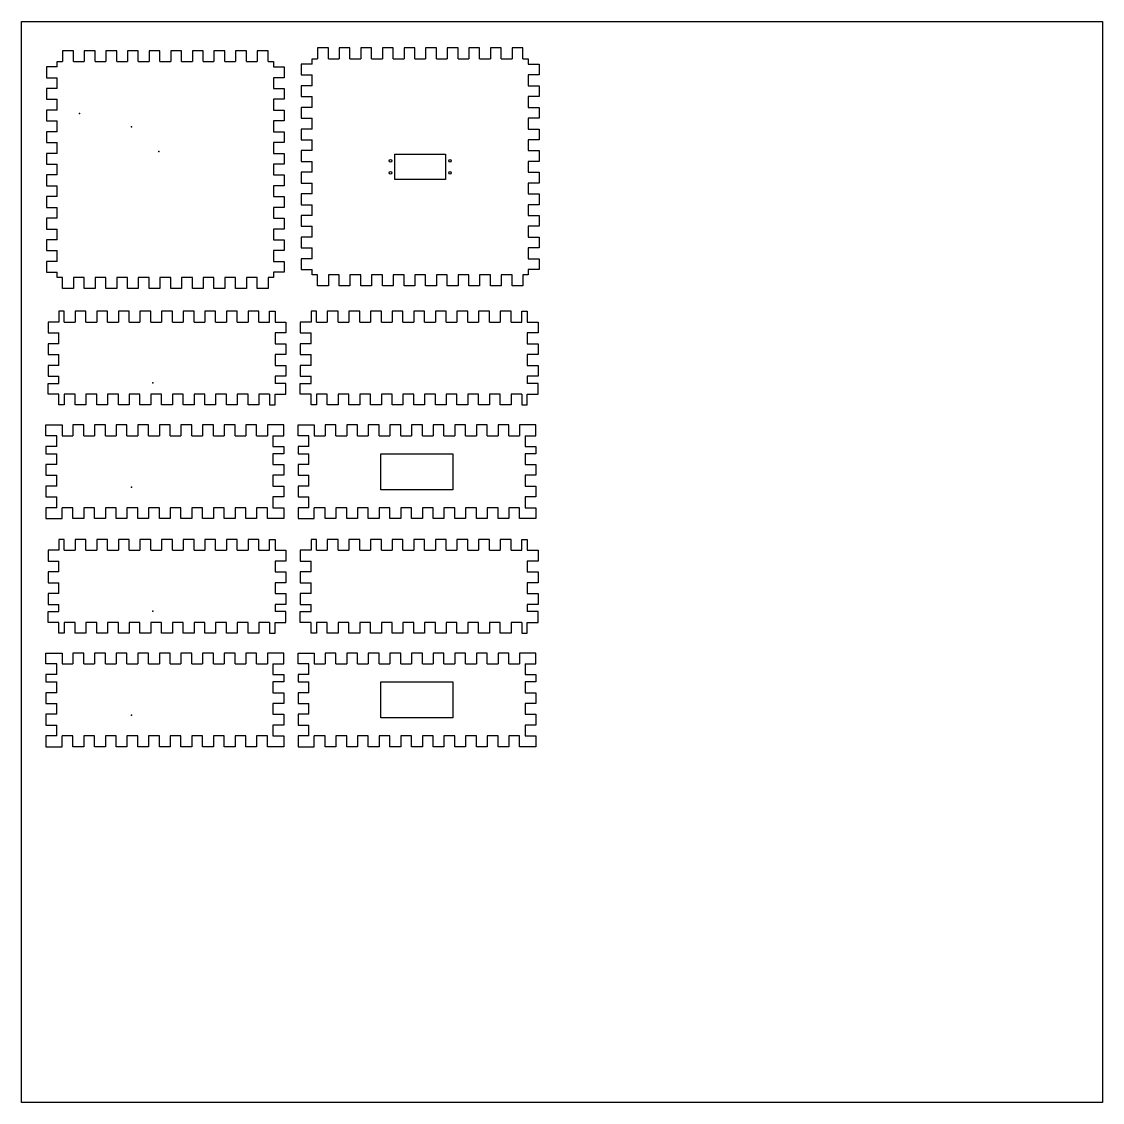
# Model space of a CAD drawing. Header units: centimetres. Extents: x -4.8 to 85.2, y -82.4 to 7.6.
import ezdxf

# ---------------------------------------------------------------- set-up
doc = ezdxf.new("R2010")
doc.units = ezdxf.units.CM
doc.header["$MEASUREMENT"] = 0
doc.layers.add('Placa 2 90x90 v1_Sketch1', color=7, linetype='Continuous')

msp = doc.modelspace()

# ---------------------------------------------------------------- linework, layer by layer
at = {"layer": 'Placa 2 90x90 v1_Sketch1'}
for p, q in [((-4.826, -82.355), (-4.826, 7.645)), ((-4.826, 7.645), (85.174, 7.645)), ((85.174, 7.645), (85.174, -82.355)), ((20.717, 5.451), (19.817, 5.451)), ((19.817, 5.451), (19.817, 4.551)), ((20.717, 4.551), (20.717, 5.451)), ((22.517, 5.451), (21.617, 5.451)), ((21.617, 5.451), (21.617, 4.551)), ((22.517, 4.551), (22.517, 5.451)), ((24.317, 5.451), (23.417, 5.451)), ((23.417, 5.451), (23.417, 4.551)), ((24.317, 4.551), (24.317, 5.451)), ((25.217, 5.451), (25.217, 4.551)), ((26.117, 5.451), (25.217, 5.451)), ((26.117, 4.551), (26.117, 5.451)), ((27.917, 5.451), (27.017, 5.451)), ((27.017, 5.451), (27.017, 4.551)), ((27.917, 4.551), (27.917, 5.451)), ((29.717, 5.451), (28.817, 5.451)), ((28.817, 5.451), (28.817, 4.551)), ((29.717, 4.551), (29.717, 5.451)), ((31.517, 5.451), (30.617, 5.451)), ((30.617, 5.451), (30.617, 4.551)), ((31.517, 4.551), (31.517, 5.451)), ((32.417, 5.451), (32.417, 4.551)), ((33.317, 5.451), (32.417, 5.451)), ((33.317, 4.551), (33.317, 5.451)), ((35.117, 5.451), (34.217, 5.451)), ((34.217, 5.451), (34.217, 4.551)), ((35.117, 4.551), (35.117, 5.451)), ((36.017, 5.451), (36.017, 4.551)), ((36.917, 5.451), (36.017, 5.451)), ((36.917, 4.551), (36.917, 5.451)), ((-0.508, 5.225), (-1.408, 5.225)), ((-1.408, 5.225), (-1.408, 4.325)), ((-0.508, 4.325), (-0.508, 5.225)), ((1.292, 5.225), (0.392, 5.225)), ((0.392, 5.225), (0.392, 4.325)), ((1.292, 4.325), (1.292, 5.225)), ((3.092, 5.225), (2.192, 5.225)), ((2.192, 5.225), (2.192, 4.325)), ((3.092, 4.325), (3.092, 5.225)), ((4.892, 5.225), (3.992, 5.225)), ((3.992, 5.225), (3.992, 4.325)), ((4.892, 4.325), (4.892, 5.225)), ((6.692, 5.225), (5.792, 5.225)), ((5.792, 5.225), (5.792, 4.325)), ((6.692, 4.325), (6.692, 5.225)), ((8.492, 5.225), (7.592, 5.225)), ((7.592, 5.225), (7.592, 4.325)), ((8.492, 4.325), (8.492, 5.225)), ((10.292, 5.225), (9.392, 5.225)), ((9.392, 5.225), (9.392, 4.325)), ((10.292, 4.325), (10.292, 5.225)), ((11.192, 5.225), (11.192, 4.325)), ((12.092, 5.225), (11.192, 5.225)), ((12.092, 4.325), (12.092, 5.225)), ((13.892, 5.225), (12.992, 5.225)), ((12.992, 5.225), (12.992, 4.325)), ((13.892, 4.325), (13.892, 5.225)), ((15.692, 5.225), (14.792, 5.225)), ((14.792, 5.225), (14.792, 4.325)), ((15.692, 4.325), (15.692, 5.225)), ((19.367, 4.101), (19.367, 4.551)), ((19.367, 4.551), (19.817, 4.551)), ((20.717, 4.551), (21.617, 4.551)), ((22.517, 4.551), (23.417, 4.551)), ((24.317, 4.551), (25.217, 4.551)), ((26.117, 4.551), (27.017, 4.551)), ((27.917, 4.551), (28.817, 4.551)), ((29.717, 4.551), (30.617, 4.551)), ((31.517, 4.551), (32.417, 4.551)), ((33.317, 4.551), (34.217, 4.551)), ((35.117, 4.551), (36.017, 4.551)), ((36.917, 4.551), (37.367, 4.551)), ((37.367, 4.551), (37.367, 4.101)), ((-1.858, 3.875), (-2.758, 3.875)), ((-2.758, 3.875), (-2.758, 2.975)), ((-1.858, 4.325), (-1.408, 4.325)), ((-1.858, 3.875), (-1.858, 4.325)), ((-0.508, 4.325), (0.392, 4.325)), ((1.292, 4.325), (2.192, 4.325)), ((3.092, 4.325), (3.992, 4.325)), ((4.892, 4.325), (5.792, 4.325)), ((6.692, 4.325), (7.592, 4.325)), ((8.492, 4.325), (9.392, 4.325)), ((10.292, 4.325), (11.192, 4.325)), ((12.092, 4.325), (12.992, 4.325)), ((13.892, 4.325), (14.792, 4.325)), ((15.692, 4.325), (16.142, 4.325)), ((16.142, 4.325), (16.142, 3.875)), ((16.142, 3.875), (17.042, 3.875)), ((17.042, 3.875), (17.042, 2.975)), ((18.467, 4.101), (18.467, 3.201)), ((19.367, 4.101), (18.467, 4.101)), ((37.367, 4.101), (38.267, 4.101)), ((38.267, 4.101), (38.267, 3.201)), ((-2.758, 2.975), (-1.858, 2.975)), ((-1.858, 2.075), (-1.858, 2.975)), ((16.142, 2.975), (16.142, 2.075)), ((17.042, 2.975), (16.142, 2.975)), ((18.467, 3.201), (19.367, 3.201)), ((19.367, 2.301), (19.367, 3.201)), ((37.367, 3.201), (37.367, 2.301)), ((38.267, 3.201), (37.367, 3.201)), ((-2.758, 2.075), (-2.758, 1.175)), ((-1.858, 2.075), (-2.758, 2.075)), ((16.142, 2.075), (17.042, 2.075)), ((17.042, 2.075), (17.042, 1.175)), ((18.467, 2.301), (18.467, 1.401)), ((19.367, 2.301), (18.467, 2.301)), ((37.367, 2.301), (38.267, 2.301)), ((38.267, 2.301), (38.267, 1.401)), ((-2.758, 1.175), (-1.858, 1.175)), ((-1.858, 0.275), (-1.858, 1.175)), ((16.142, 1.175), (16.142, 0.275)), ((17.042, 1.175), (16.142, 1.175)), ((18.467, 1.401), (19.367, 1.401)), ((19.367, 0.501), (19.367, 1.401)), ((37.367, 1.401), (37.367, 0.501)), ((38.267, 1.401), (37.367, 1.401)), ((-1.858, 0.275), (-2.758, 0.275)), ((-2.758, 0.275), (-2.758, -0.625)), ((16.142, 0.275), (17.042, 0.275)), ((17.042, 0.275), (17.042, -0.625)), ((18.467, 0.501), (18.467, -0.399)), ((19.367, 0.501), (18.467, 0.501)), ((37.367, 0.501), (38.267, 0.501)), ((38.267, 0.501), (38.267, -0.399)), ((-2.758, -0.625), (-1.858, -0.625)), ((-1.858, -1.525), (-1.858, -0.625)), ((16.142, -0.625), (16.142, -1.525)), ((17.042, -0.625), (16.142, -0.625)), ((18.467, -0.399), (19.367, -0.399)), ((19.367, -1.299), (19.367, -0.399)), ((38.267, -0.399), (37.367, -0.399)), ((37.367, -0.399), (37.367, -1.299)), ((-2.758, -1.525), (-2.758, -2.425)), ((-1.858, -1.525), (-2.758, -1.525)), ((16.142, -1.525), (17.042, -1.525)), ((17.042, -1.525), (17.042, -2.425)), ((18.467, -1.299), (18.467, -2.199)), ((19.367, -1.299), (18.467, -1.299)), ((37.367, -1.299), (38.267, -1.299)), ((38.267, -1.299), (38.267, -2.199)), ((-2.758, -2.425), (-1.858, -2.425)), ((-1.858, -3.325), (-1.858, -2.425)), ((17.042, -2.425), (16.142, -2.425)), ((16.142, -2.425), (16.142, -3.325)), ((18.467, -2.199), (19.367, -2.199)), ((19.367, -3.099), (19.367, -2.199)), ((38.267, -2.199), (37.367, -2.199)), ((37.367, -2.199), (37.367, -3.099)), ((-2.758, -3.325), (-2.758, -4.225)), ((-1.858, -3.325), (-2.758, -3.325)), ((16.142, -3.325), (17.042, -3.325)), ((17.042, -3.325), (17.042, -4.225)), ((19.367, -3.099), (18.467, -3.099)), ((18.467, -3.099), (18.467, -3.999)), ((26.267, -5.499), (26.267, -3.399)), ((26.267, -3.399), (30.467, -3.399)), ((30.467, -3.399), (30.467, -5.499)), ((37.367, -3.099), (38.267, -3.099)), ((38.267, -3.099), (38.267, -3.999)), ((-2.758, -4.225), (-1.858, -4.225)), ((-1.858, -5.125), (-1.858, -4.225)), ((17.042, -4.225), (16.142, -4.225)), ((16.142, -4.225), (16.142, -5.125)), ((18.467, -3.999), (19.367, -3.999)), ((19.367, -4.899), (19.367, -3.999)), ((37.367, -3.999), (37.367, -4.899)), ((38.267, -3.999), (37.367, -3.999)), ((-2.758, -5.125), (-2.758, -6.025)), ((-1.858, -5.125), (-2.758, -5.125)), ((16.142, -5.125), (17.042, -5.125)), ((17.042, -5.125), (17.042, -6.025)), ((19.367, -4.899), (18.467, -4.899)), ((18.467, -4.899), (18.467, -5.799)), ((37.367, -4.899), (38.267, -4.899)), ((38.267, -4.899), (38.267, -5.799)), ((-2.758, -6.025), (-1.858, -6.025)), ((-1.858, -6.925), (-1.858, -6.025)), ((16.142, -6.025), (16.142, -6.925)), ((17.042, -6.025), (16.142, -6.025)), ((18.467, -5.799), (19.367, -5.799)), ((19.367, -6.699), (19.367, -5.799)), ((30.467, -5.499), (26.267, -5.499)), ((37.367, -5.799), (37.367, -6.699)), ((38.267, -5.799), (37.367, -5.799)), ((-1.858, -6.925), (-2.758, -6.925)), ((-2.758, -6.925), (-2.758, -7.825)), ((16.142, -6.925), (17.042, -6.925)), ((17.042, -6.925), (17.042, -7.825)), ((18.467, -6.699), (18.467, -7.599)), ((19.367, -6.699), (18.467, -6.699)), ((37.367, -6.699), (38.267, -6.699)), ((38.267, -6.699), (38.267, -7.599)), ((-2.758, -7.825), (-1.858, -7.825)), ((-1.858, -8.725), (-1.858, -7.825)), ((16.142, -7.825), (16.142, -8.725)), ((17.042, -7.825), (16.142, -7.825)), ((18.467, -7.599), (19.367, -7.599)), ((19.367, -8.499), (19.367, -7.599)), ((38.267, -7.599), (37.367, -7.599)), ((37.367, -7.599), (37.367, -8.499)), ((-1.858, -8.725), (-2.758, -8.725)), ((-2.758, -8.725), (-2.758, -9.625)), ((16.142, -8.725), (17.042, -8.725)), ((17.042, -8.725), (17.042, -9.625)), ((18.467, -8.499), (18.467, -9.399)), ((19.367, -8.499), (18.467, -8.499)), ((37.367, -8.499), (38.267, -8.499)), ((38.267, -8.499), (38.267, -9.399)), ((-2.758, -9.625), (-1.858, -9.625)), ((-1.858, -10.525), (-1.858, -9.625)), ((16.142, -9.625), (16.142, -10.525)), ((17.042, -9.625), (16.142, -9.625)), ((18.467, -9.399), (19.367, -9.399)), ((19.367, -10.299), (19.367, -9.399)), ((37.367, -9.399), (37.367, -10.299)), ((38.267, -9.399), (37.367, -9.399)), ((-2.758, -10.525), (-2.758, -11.425)), ((-1.858, -10.525), (-2.758, -10.525)), ((16.142, -10.525), (17.042, -10.525)), ((17.042, -10.525), (17.042, -11.425)), ((19.367, -10.299), (18.467, -10.299)), ((18.467, -10.299), (18.467, -11.199)), ((37.367, -10.299), (38.267, -10.299)), ((38.267, -10.299), (38.267, -11.199)), ((-2.758, -11.425), (-1.858, -11.425)), ((-1.858, -12.325), (-1.858, -11.425)), ((16.142, -11.425), (16.142, -12.325)), ((17.042, -11.425), (16.142, -11.425)), ((18.467, -11.199), (19.367, -11.199)), ((19.367, -12.099), (19.367, -11.199)), ((37.367, -11.199), (37.367, -12.099)), ((38.267, -11.199), (37.367, -11.199)), ((-2.758, -12.325), (-2.758, -13.225)), ((-1.858, -12.325), (-2.758, -12.325)), ((16.142, -12.325), (17.042, -12.325)), ((17.042, -12.325), (17.042, -13.225)), ((18.467, -12.099), (18.467, -12.999)), ((19.367, -12.099), (18.467, -12.099)), ((37.367, -12.099), (38.267, -12.099)), ((38.267, -12.099), (38.267, -12.999)), ((-2.758, -13.225), (-1.858, -13.225)), ((-1.858, -13.675), (-1.858, -13.225)), ((16.142, -13.225), (16.142, -13.675)), ((17.042, -13.225), (16.142, -13.225)), ((18.467, -12.999), (19.367, -12.999)), ((19.367, -13.449), (19.367, -12.999)), ((19.817, -13.449), (19.367, -13.449)), ((19.817, -14.349), (19.817, -13.449)), ((20.717, -13.449), (20.717, -14.349)), ((21.617, -13.449), (20.717, -13.449)), ((21.617, -14.349), (21.617, -13.449)), ((22.517, -13.449), (22.517, -14.349)), ((23.417, -13.449), (22.517, -13.449)), ((23.417, -14.349), (23.417, -13.449)), ((24.317, -13.449), (24.317, -14.349)), ((25.217, -13.449), (24.317, -13.449)), ((25.217, -14.349), (25.217, -13.449)), ((27.017, -13.449), (26.117, -13.449)), ((26.117, -13.449), (26.117, -14.349)), ((27.017, -14.349), (27.017, -13.449)), ((28.817, -13.449), (27.917, -13.449)), ((27.917, -13.449), (27.917, -14.349)), ((28.817, -14.349), (28.817, -13.449)), ((30.617, -13.449), (29.717, -13.449)), ((29.717, -13.449), (29.717, -14.349)), ((30.617, -14.349), (30.617, -13.449)), ((32.417, -13.449), (31.517, -13.449)), ((31.517, -13.449), (31.517, -14.349)), ((32.417, -14.349), (32.417, -13.449)), ((33.317, -13.449), (33.317, -14.349)), ((34.217, -13.449), (33.317, -13.449)), ((34.217, -14.349), (34.217, -13.449)), ((35.117, -13.449), (35.117, -14.349)), ((36.017, -13.449), (35.117, -13.449)), ((36.017, -14.349), (36.017, -13.449)), ((37.367, -13.449), (36.917, -13.449)), ((36.917, -13.449), (36.917, -14.349)), ((38.267, -12.999), (37.367, -12.999)), ((37.367, -12.999), (37.367, -13.449)), ((-1.408, -13.675), (-1.858, -13.675)), ((-1.408, -14.575), (-1.408, -13.675)), ((0.392, -13.675), (-0.508, -13.675)), ((-0.508, -13.675), (-0.508, -14.575)), ((0.392, -14.575), (0.392, -13.675)), ((2.192, -13.675), (1.292, -13.675)), ((1.292, -13.675), (1.292, -14.575)), ((2.192, -14.575), (2.192, -13.675)), ((3.992, -13.675), (3.092, -13.675)), ((3.092, -13.675), (3.092, -14.575)), ((3.992, -14.575), (3.992, -13.675)), ((5.792, -13.675), (4.892, -13.675)), ((4.892, -13.675), (4.892, -14.575)), ((5.792, -14.575), (5.792, -13.675)), ((7.592, -13.675), (6.692, -13.675)), ((6.692, -13.675), (6.692, -14.575)), ((7.592, -14.575), (7.592, -13.675)), ((9.392, -13.675), (8.492, -13.675)), ((8.492, -13.675), (8.492, -14.575)), ((9.392, -14.575), (9.392, -13.675)), ((11.192, -13.675), (10.292, -13.675)), ((10.292, -13.675), (10.292, -14.575)), ((11.192, -14.575), (11.192, -13.675)), ((12.092, -13.675), (12.092, -14.575)), ((12.992, -13.675), (12.092, -13.675)), ((12.992, -14.575), (12.992, -13.675)), ((14.792, -13.675), (13.892, -13.675)), ((13.892, -13.675), (13.892, -14.575)), ((14.792, -14.575), (14.792, -13.675)), ((15.692, -13.675), (15.692, -14.575)), ((16.142, -13.675), (15.692, -13.675)), ((20.717, -14.349), (19.817, -14.349)), ((22.517, -14.349), (21.617, -14.349)), ((24.317, -14.349), (23.417, -14.349)), ((26.117, -14.349), (25.217, -14.349)), ((27.917, -14.349), (27.017, -14.349)), ((29.717, -14.349), (28.817, -14.349)), ((31.517, -14.349), (30.617, -14.349)), ((33.317, -14.349), (32.417, -14.349)), ((35.117, -14.349), (34.217, -14.349)), ((36.917, -14.349), (36.017, -14.349)), ((-0.508, -14.575), (-1.408, -14.575)), ((1.292, -14.575), (0.392, -14.575)), ((3.092, -14.575), (2.192, -14.575)), ((4.892, -14.575), (3.992, -14.575)), ((6.692, -14.575), (5.792, -14.575)), ((8.492, -14.575), (7.592, -14.575)), ((10.292, -14.575), (9.392, -14.575)), ((12.092, -14.575), (11.192, -14.575)), ((13.892, -14.575), (12.992, -14.575)), ((15.692, -14.575), (14.792, -14.575)), ((-1.27, -16.481), (-1.72, -16.481)), ((-1.72, -16.481), (-1.72, -17.381)), ((-1.27, -17.381), (-1.27, -16.481)), ((0.53, -16.481), (-0.37, -16.481)), ((-0.37, -16.481), (-0.37, -17.381)), ((0.53, -17.381), (0.53, -16.481)), ((1.43, -16.481), (1.43, -17.381)), ((2.33, -16.481), (1.43, -16.481)), ((2.33, -17.381), (2.33, -16.481)), ((4.13, -16.481), (3.23, -16.481)), ((3.23, -16.481), (3.23, -17.381)), ((4.13, -17.381), (4.13, -16.481)), ((5.93, -16.481), (5.03, -16.481)), ((5.03, -16.481), (5.03, -17.381)), ((5.93, -17.381), (5.93, -16.481)), ((7.73, -16.481), (6.83, -16.481)), ((6.83, -16.481), (6.83, -17.381)), ((7.73, -17.381), (7.73, -16.481)), ((9.53, -16.481), (8.63, -16.481)), ((8.63, -16.481), (8.63, -17.381)), ((9.53, -17.381), (9.53, -16.481)), ((11.33, -16.481), (10.43, -16.481)), ((10.43, -16.481), (10.43, -17.381)), ((11.33, -17.381), (11.33, -16.481)), ((13.13, -16.481), (12.23, -16.481)), ((12.23, -16.481), (12.23, -17.381)), ((13.13, -17.381), (13.13, -16.481)), ((14.93, -16.481), (14.03, -16.481)), ((14.03, -16.481), (14.03, -17.381)), ((14.93, -17.381), (14.93, -16.481)), ((15.83, -16.481), (16.28, -16.481)), ((15.83, -17.381), (15.83, -16.481)), ((16.28, -16.481), (16.28, -17.381)), ((19.73, -16.481), (19.28, -16.481)), ((19.28, -16.481), (19.28, -17.381)), ((19.73, -17.381), (19.73, -16.481)), ((20.63, -16.481), (20.63, -17.381)), ((21.53, -16.481), (20.63, -16.481)), ((21.53, -17.381), (21.53, -16.481)), ((23.33, -16.481), (22.43, -16.481)), ((22.43, -16.481), (22.43, -17.381)), ((23.33, -17.381), (23.33, -16.481)), ((24.23, -16.481), (24.23, -17.381)), ((25.13, -16.481), (24.23, -16.481)), ((25.13, -17.381), (25.13, -16.481)), ((26.93, -16.481), (26.03, -16.481)), ((26.03, -16.481), (26.03, -17.381)), ((26.93, -17.381), (26.93, -16.481)), ((28.73, -16.481), (27.83, -16.481)), ((27.83, -16.481), (27.83, -17.381)), ((28.73, -17.381), (28.73, -16.481)), ((30.53, -16.481), (29.63, -16.481)), ((29.63, -16.481), (29.63, -17.381)), ((30.53, -17.381), (30.53, -16.481)), ((32.33, -16.481), (31.43, -16.481)), ((31.43, -16.481), (31.43, -17.381)), ((32.33, -17.381), (32.33, -16.481)), ((33.23, -16.481), (33.23, -17.381)), ((34.13, -16.481), (33.23, -16.481)), ((34.13, -17.381), (34.13, -16.481)), ((35.03, -16.481), (35.03, -17.381)), ((35.93, -16.481), (35.03, -16.481)), ((35.93, -17.381), (35.93, -16.481)), ((36.83, -16.481), (37.28, -16.481)), ((36.83, -17.381), (36.83, -16.481)), ((37.28, -16.481), (37.28, -17.381)), ((-2.62, -17.381), (-2.62, -18.281)), ((-1.72, -17.381), (-2.62, -17.381)), ((-1.27, -17.381), (-0.37, -17.381)), ((0.53, -17.381), (1.43, -17.381)), ((2.33, -17.381), (3.23, -17.381)), ((4.13, -17.381), (5.03, -17.381)), ((5.93, -17.381), (6.83, -17.381)), ((7.73, -17.381), (8.63, -17.381)), ((9.53, -17.381), (10.43, -17.381)), ((11.33, -17.381), (12.23, -17.381)), ((13.13, -17.381), (14.03, -17.381)), ((14.93, -17.381), (15.83, -17.381)), ((16.28, -17.381), (17.18, -17.381)), ((17.18, -17.381), (17.18, -18.281)), ((18.38, -17.381), (18.38, -18.281)), ((19.28, -17.381), (18.38, -17.381)), ((19.73, -17.381), (20.63, -17.381)), ((21.53, -17.381), (22.43, -17.381)), ((23.33, -17.381), (24.23, -17.381)), ((25.13, -17.381), (26.03, -17.381)), ((26.93, -17.381), (27.83, -17.381)), ((28.73, -17.381), (29.63, -17.381)), ((30.53, -17.381), (31.43, -17.381)), ((32.33, -17.381), (33.23, -17.381)), ((34.13, -17.381), (35.03, -17.381)), ((35.93, -17.381), (36.83, -17.381)), ((37.28, -17.381), (38.18, -17.381)), ((38.18, -17.381), (38.18, -18.281)), ((-2.62, -18.281), (-1.72, -18.281)), ((-1.72, -19.181), (-1.72, -18.281)), ((16.28, -18.281), (16.28, -19.181)), ((17.18, -18.281), (16.28, -18.281)), ((18.38, -18.281), (19.28, -18.281)), ((19.28, -19.181), (19.28, -18.281)), ((37.28, -18.281), (37.28, -19.181)), ((38.18, -18.281), (37.28, -18.281)), ((-1.72, -19.181), (-2.62, -19.181)), ((-2.62, -19.181), (-2.62, -20.081)), ((16.28, -19.181), (17.18, -19.181)), ((17.18, -19.181), (17.18, -20.081)), ((18.38, -19.181), (18.38, -20.081)), ((19.28, -19.181), (18.38, -19.181)), ((37.28, -19.181), (38.18, -19.181)), ((38.18, -19.181), (38.18, -20.081)), ((-2.62, -20.081), (-1.72, -20.081)), ((-1.72, -20.981), (-1.72, -20.081)), ((17.18, -20.081), (16.28, -20.081)), ((16.28, -20.081), (16.28, -20.981)), ((18.38, -20.081), (19.28, -20.081)), ((19.28, -20.981), (19.28, -20.081)), ((37.28, -20.081), (37.28, -20.981)), ((38.18, -20.081), (37.28, -20.081)), ((-2.62, -20.981), (-2.62, -21.881)), ((-1.72, -20.981), (-2.62, -20.981)), ((16.28, -20.981), (17.18, -20.981)), ((17.18, -20.981), (17.18, -21.881)), ((18.38, -20.981), (18.38, -21.881)), ((19.28, -20.981), (18.38, -20.981)), ((37.28, -20.981), (38.18, -20.981)), ((38.18, -20.981), (38.18, -21.881)), ((-2.62, -21.881), (-1.72, -21.881)), ((-2.62, -22.481), (-1.72, -22.481)), ((-2.62, -23.381), (-2.62, -22.481)), ((-1.72, -22.481), (-1.72, -21.881)), ((17.18, -21.881), (16.28, -21.881)), ((16.28, -21.881), (16.28, -22.481)), ((17.18, -22.481), (16.28, -22.481)), ((17.18, -23.381), (17.18, -22.481)), ((18.38, -21.881), (19.28, -21.881)), ((18.38, -23.381), (18.38, -22.481)), ((18.38, -22.481), (19.28, -22.481)), ((19.28, -22.481), (19.28, -21.881)), ((37.28, -21.881), (37.28, -22.481)), ((38.18, -21.881), (37.28, -21.881)), ((38.18, -22.481), (37.28, -22.481)), ((38.18, -23.381), (38.18, -22.481)), ((-1.72, -23.381), (-2.62, -23.381)), ((-1.72, -24.281), (-1.72, -23.381)), ((-1.27, -23.381), (-1.27, -24.281)), ((-0.37, -23.381), (-1.27, -23.381)), ((-0.37, -24.281), (-0.37, -23.381)), ((0.53, -23.381), (0.53, -24.281)), ((1.43, -23.381), (0.53, -23.381)), ((1.43, -24.281), (1.43, -23.381)), ((2.33, -23.381), (2.33, -24.281)), ((3.23, -23.381), (2.33, -23.381)), ((3.23, -24.281), (3.23, -23.381)), ((5.03, -23.381), (4.13, -23.381)), ((4.13, -23.381), (4.13, -24.281)), ((5.03, -24.281), (5.03, -23.381)), ((6.83, -23.381), (5.93, -23.381)), ((5.93, -23.381), (5.93, -24.281)), ((6.83, -24.281), (6.83, -23.381)), ((8.63, -23.381), (7.73, -23.381)), ((7.73, -23.381), (7.73, -24.281)), ((8.63, -24.281), (8.63, -23.381)), ((10.43, -23.381), (9.53, -23.381)), ((9.53, -23.381), (9.53, -24.281)), ((10.43, -24.281), (10.43, -23.381)), ((11.33, -23.381), (11.33, -24.281)), ((12.23, -23.381), (11.33, -23.381)), ((12.23, -24.281), (12.23, -23.381)), ((13.13, -23.381), (13.13, -24.281)), ((14.03, -23.381), (13.13, -23.381)), ((14.03, -24.281), (14.03, -23.381)), ((15.83, -23.381), (14.93, -23.381)), ((14.93, -23.381), (14.93, -24.281)), ((15.83, -23.381), (15.83, -24.281)), ((16.28, -24.281), (16.28, -23.381)), ((16.28, -23.381), (17.18, -23.381)), ((19.28, -23.381), (18.38, -23.381)), ((19.28, -24.281), (19.28, -23.381)), ((20.63, -23.381), (19.73, -23.381)), ((19.73, -23.381), (19.73, -24.281)), ((20.63, -24.281), (20.63, -23.381)), ((22.43, -23.381), (21.53, -23.381)), ((21.53, -23.381), (21.53, -24.281)), ((22.43, -24.281), (22.43, -23.381)), ((24.23, -23.381), (23.33, -23.381)), ((23.33, -23.381), (23.33, -24.281)), ((24.23, -24.281), (24.23, -23.381)), ((26.03, -23.381), (25.13, -23.381)), ((25.13, -23.381), (25.13, -24.281)), ((26.03, -24.281), (26.03, -23.381)), ((26.93, -23.381), (26.93, -24.281)), ((27.83, -23.381), (26.93, -23.381)), ((27.83, -24.281), (27.83, -23.381)), ((28.73, -23.381), (28.73, -24.281)), ((29.63, -23.381), (28.73, -23.381)), ((29.63, -24.281), (29.63, -23.381)), ((30.53, -23.381), (30.53, -24.281)), ((31.43, -23.381), (30.53, -23.381)), ((31.43, -24.281), (31.43, -23.381)), ((32.33, -23.381), (32.33, -24.281)), ((33.23, -23.381), (32.33, -23.381)), ((33.23, -24.281), (33.23, -23.381)), ((35.03, -23.381), (34.13, -23.381)), ((34.13, -23.381), (34.13, -24.281)), ((35.03, -24.281), (35.03, -23.381)), ((35.93, -23.381), (35.93, -24.281)), ((36.83, -23.381), (35.93, -23.381)), ((36.83, -23.381), (36.83, -24.281)), ((37.28, -23.381), (38.18, -23.381)), ((37.28, -24.281), (37.28, -23.381)), ((-1.27, -24.281), (-1.72, -24.281)), ((0.53, -24.281), (-0.37, -24.281)), ((2.33, -24.281), (1.43, -24.281)), ((4.13, -24.281), (3.23, -24.281)), ((5.93, -24.281), (5.03, -24.281)), ((7.73, -24.281), (6.83, -24.281)), ((9.53, -24.281), (8.63, -24.281)), ((11.33, -24.281), (10.43, -24.281)), ((13.13, -24.281), (12.23, -24.281)), ((14.93, -24.281), (14.03, -24.281)), ((15.83, -24.281), (16.28, -24.281)), ((19.73, -24.281), (19.28, -24.281)), ((21.53, -24.281), (20.63, -24.281)), ((23.33, -24.281), (22.43, -24.281)), ((25.13, -24.281), (24.23, -24.281)), ((26.93, -24.281), (26.03, -24.281)), ((28.73, -24.281), (27.83, -24.281)), ((30.53, -24.281), (29.63, -24.281)), ((32.33, -24.281), (31.43, -24.281)), ((34.13, -24.281), (33.23, -24.281)), ((35.93, -24.281), (35.03, -24.281)), ((36.83, -24.281), (37.28, -24.281)), ((-2.804, -25.937), (-1.454, -25.937)), ((-2.804, -26.837), (-2.804, -25.937)), ((-1.454, -25.937), (-1.454, -26.837)), ((0.346, -25.937), (-0.554, -25.937)), ((-0.554, -25.937), (-0.554, -26.837)), ((0.346, -26.837), (0.346, -25.937)), ((2.146, -25.937), (1.246, -25.937)), ((1.246, -25.937), (1.246, -26.837)), ((2.146, -26.837), (2.146, -25.937)), ((3.946, -25.937), (3.046, -25.937)), ((3.046, -25.937), (3.046, -26.837)), ((3.946, -26.837), (3.946, -25.937)), ((4.846, -25.937), (4.846, -26.837)), ((5.746, -25.937), (4.846, -25.937)), ((5.746, -26.837), (5.746, -25.937)), ((7.546, -25.937), (6.646, -25.937)), ((6.646, -25.937), (6.646, -26.837)), ((7.546, -26.837), (7.546, -25.937)), ((9.346, -25.937), (8.446, -25.937)), ((8.446, -25.937), (8.446, -26.837)), ((9.346, -26.837), (9.346, -25.937)), ((10.246, -25.937), (10.246, -26.837)), ((11.146, -25.937), (10.246, -25.937)), ((11.146, -26.837), (11.146, -25.937)), ((12.046, -25.937), (12.046, -26.837)), ((12.946, -25.937), (12.046, -25.937)), ((12.946, -26.837), (12.946, -25.937)), ((14.746, -25.937), (13.846, -25.937)), ((13.846, -25.937), (13.846, -26.837)), ((14.746, -26.837), (14.746, -25.937)), ((16.996, -25.937), (15.646, -25.937)), ((15.646, -25.937), (15.646, -26.837)), ((16.996, -26.837), (16.996, -25.937)), ((18.196, -25.937), (19.546, -25.937)), ((18.196, -26.837), (18.196, -25.937)), ((19.546, -25.937), (19.546, -26.837)), ((20.446, -25.937), (20.446, -26.837)), ((21.346, -25.937), (20.446, -25.937)), ((21.346, -26.837), (21.346, -25.937)), ((22.246, -25.937), (22.246, -26.837)), ((23.146, -25.937), (22.246, -25.937)), ((23.146, -26.837), (23.146, -25.937)), ((24.946, -25.937), (24.046, -25.937)), ((24.046, -25.937), (24.046, -26.837)), ((24.946, -26.837), (24.946, -25.937)), ((25.846, -25.937), (25.846, -26.837)), ((26.746, -25.937), (25.846, -25.937)), ((26.746, -26.837), (26.746, -25.937)), ((27.646, -25.937), (27.646, -26.837)), ((28.546, -25.937), (27.646, -25.937)), ((28.546, -26.837), (28.546, -25.937)), ((30.346, -25.937), (29.446, -25.937)), ((29.446, -25.937), (29.446, -26.837)), ((30.346, -26.837), (30.346, -25.937)), ((32.146, -25.937), (31.246, -25.937)), ((31.246, -25.937), (31.246, -26.837)), ((32.146, -26.837), (32.146, -25.937)), ((33.046, -25.937), (33.046, -26.837)), ((33.946, -25.937), (33.046, -25.937)), ((33.946, -26.837), (33.946, -25.937)), ((35.746, -25.937), (34.846, -25.937)), ((34.846, -25.937), (34.846, -26.837)), ((35.746, -26.837), (35.746, -25.937)), ((36.646, -25.937), (36.646, -26.837)), ((37.996, -25.937), (36.646, -25.937)), ((37.996, -26.837), (37.996, -25.937)), ((-1.904, -26.837), (-2.804, -26.837)), ((-1.904, -27.737), (-1.904, -26.837)), ((-1.454, -26.837), (-0.554, -26.837)), ((0.346, -26.837), (1.246, -26.837)), ((2.146, -26.837), (3.046, -26.837)), ((3.946, -26.837), (4.846, -26.837)), ((5.746, -26.837), (6.646, -26.837)), ((7.546, -26.837), (8.446, -26.837)), ((9.346, -26.837), (10.246, -26.837)), ((11.146, -26.837), (12.046, -26.837)), ((12.946, -26.837), (13.846, -26.837)), ((14.746, -26.837), (15.646, -26.837)), ((16.096, -26.837), (16.996, -26.837)), ((16.096, -26.837), (16.096, -27.737)), ((19.096, -26.837), (18.196, -26.837)), ((19.096, -27.737), (19.096, -26.837)), ((19.546, -26.837), (20.446, -26.837)), ((21.346, -26.837), (22.246, -26.837)), ((23.146, -26.837), (24.046, -26.837)), ((24.946, -26.837), (25.846, -26.837)), ((26.746, -26.837), (27.646, -26.837)), ((28.546, -26.837), (29.446, -26.837)), ((30.346, -26.837), (31.246, -26.837)), ((32.146, -26.837), (33.046, -26.837)), ((33.946, -26.837), (34.846, -26.837)), ((35.746, -26.837), (36.646, -26.837)), ((37.096, -26.837), (37.996, -26.837)), ((37.096, -26.837), (37.096, -27.737)), ((-1.904, -27.737), (-2.804, -27.737)), ((-2.804, -27.737), (-2.804, -28.337)), ((16.096, -27.737), (16.996, -27.737)), ((16.996, -27.737), (16.996, -28.337)), ((18.196, -27.737), (18.196, -28.337)), ((19.096, -27.737), (18.196, -27.737)), ((37.096, -27.737), (37.996, -27.737)), ((37.996, -27.737), (37.996, -28.337)), ((-2.804, -28.337), (-1.904, -28.337)), ((-1.904, -29.237), (-1.904, -28.337)), ((16.096, -28.337), (16.096, -29.237)), ((16.996, -28.337), (16.096, -28.337)), ((18.196, -28.337), (19.096, -28.337)), ((19.096, -29.237), (19.096, -28.337)), ((25.096, -28.337), (31.096, -28.337)), ((25.096, -31.337), (25.096, -28.337)), ((31.096, -28.337), (31.096, -31.337)), ((37.096, -28.337), (37.096, -29.237)), ((37.996, -28.337), (37.096, -28.337)), ((-1.904, -29.237), (-2.804, -29.237)), ((-2.804, -29.237), (-2.804, -30.137)), ((16.096, -29.237), (16.996, -29.237)), ((16.996, -29.237), (16.996, -30.137)), ((18.196, -29.237), (18.196, -30.137)), ((19.096, -29.237), (18.196, -29.237)), ((37.096, -29.237), (37.996, -29.237)), ((37.996, -29.237), (37.996, -30.137)), ((-2.804, -30.137), (-1.904, -30.137)), ((-1.904, -31.037), (-1.904, -30.137)), ((16.996, -30.137), (16.096, -30.137)), ((16.096, -30.137), (16.096, -31.037)), ((18.196, -30.137), (19.096, -30.137)), ((19.096, -31.037), (19.096, -30.137)), ((37.096, -30.137), (37.096, -31.037)), ((37.996, -30.137), (37.096, -30.137)), ((-1.904, -31.037), (-2.804, -31.037)), ((-2.804, -31.037), (-2.804, -31.937)), ((16.096, -31.037), (16.996, -31.037)), ((16.996, -31.037), (16.996, -31.937)), ((19.096, -31.037), (18.196, -31.037)), ((18.196, -31.037), (18.196, -31.937)), ((31.096, -31.337), (25.096, -31.337)), ((37.096, -31.037), (37.996, -31.037)), ((37.996, -31.037), (37.996, -31.937)), ((-2.804, -31.937), (-1.904, -31.937)), ((-1.904, -32.837), (-1.904, -31.937)), ((16.096, -31.937), (16.096, -32.837)), ((16.996, -31.937), (16.096, -31.937)), ((18.196, -31.937), (19.096, -31.937)), ((19.096, -32.837), (19.096, -31.937)), ((37.096, -31.937), (37.096, -32.837)), ((37.996, -31.937), (37.096, -31.937)), ((-2.804, -32.837), (-2.804, -33.737)), ((-1.904, -32.837), (-2.804, -32.837)), ((-0.554, -32.837), (-1.454, -32.837)), ((-1.454, -33.737), (-1.454, -32.837)), ((-0.554, -33.737), (-0.554, -32.837)), ((1.246, -32.837), (0.346, -32.837)), ((0.346, -32.837), (0.346, -33.737)), ((1.246, -33.737), (1.246, -32.837)), ((2.146, -32.837), (2.146, -33.737)), ((3.046, -32.837), (2.146, -32.837)), ((3.046, -33.737), (3.046, -32.837)), ((4.846, -32.837), (3.946, -32.837)), ((3.946, -32.837), (3.946, -33.737)), ((4.846, -33.737), (4.846, -32.837)), ((5.746, -32.837), (5.746, -33.737)), ((6.646, -32.837), (5.746, -32.837)), ((6.646, -33.737), (6.646, -32.837)), ((7.546, -32.837), (7.546, -33.737)), ((8.446, -32.837), (7.546, -32.837)), ((8.446, -33.737), (8.446, -32.837)), ((10.246, -32.837), (9.346, -32.837)), ((9.346, -32.837), (9.346, -33.737)), ((10.246, -33.737), (10.246, -32.837)), ((11.146, -32.837), (11.146, -33.737)), ((12.046, -32.837), (11.146, -32.837)), ((12.046, -33.737), (12.046, -32.837)), ((12.946, -32.837), (12.946, -33.737)), ((13.846, -32.837), (12.946, -32.837)), ((13.846, -33.737), (13.846, -32.837)), ((15.646, -32.837), (14.746, -32.837)), ((14.746, -32.837), (14.746, -33.737)), ((15.646, -33.737), (15.646, -32.837)), ((16.096, -32.837), (16.996, -32.837)), ((16.996, -32.837), (16.996, -33.737)), ((18.196, -32.837), (18.196, -33.737)), ((19.096, -32.837), (18.196, -32.837)), ((19.546, -33.737), (19.546, -32.837)), ((20.446, -32.837), (19.546, -32.837)), ((20.446, -33.737), (20.446, -32.837)), ((22.246, -32.837), (21.346, -32.837)), ((21.346, -32.837), (21.346, -33.737)), ((22.246, -33.737), (22.246, -32.837)), ((24.046, -32.837), (23.146, -32.837)), ((23.146, -32.837), (23.146, -33.737)), ((24.046, -33.737), (24.046, -32.837)), ((25.846, -32.837), (24.946, -32.837)), ((24.946, -32.837), (24.946, -33.737)), ((25.846, -33.737), (25.846, -32.837)), ((27.646, -32.837), (26.746, -32.837)), ((26.746, -32.837), (26.746, -33.737)), ((27.646, -33.737), (27.646, -32.837)), ((28.546, -32.837), (28.546, -33.737)), ((29.446, -32.837), (28.546, -32.837)), ((29.446, -33.737), (29.446, -32.837)), ((31.246, -32.837), (30.346, -32.837)), ((30.346, -32.837), (30.346, -33.737)), ((31.246, -33.737), (31.246, -32.837)), ((33.046, -32.837), (32.146, -32.837)), ((32.146, -32.837), (32.146, -33.737)), ((33.046, -33.737), (33.046, -32.837)), ((33.946, -32.837), (33.946, -33.737)), ((34.846, -32.837), (33.946, -32.837)), ((34.846, -33.737), (34.846, -32.837)), ((36.646, -32.837), (35.746, -32.837)), ((35.746, -32.837), (35.746, -33.737)), ((36.646, -33.737), (36.646, -32.837)), ((37.096, -32.837), (37.996, -32.837)), ((37.996, -32.837), (37.996, -33.737)), ((-2.804, -33.737), (-1.454, -33.737)), ((0.346, -33.737), (-0.554, -33.737)), ((2.146, -33.737), (1.246, -33.737)), ((3.946, -33.737), (3.046, -33.737)), ((5.746, -33.737), (4.846, -33.737)), ((7.546, -33.737), (6.646, -33.737)), ((9.346, -33.737), (8.446, -33.737)), ((11.146, -33.737), (10.246, -33.737)), ((12.946, -33.737), (12.046, -33.737)), ((14.746, -33.737), (13.846, -33.737)), ((16.996, -33.737), (15.646, -33.737)), ((18.196, -33.737), (19.546, -33.737)), ((21.346, -33.737), (20.446, -33.737)), ((23.146, -33.737), (22.246, -33.737)), ((24.946, -33.737), (24.046, -33.737)), ((26.746, -33.737), (25.846, -33.737)), ((28.546, -33.737), (27.646, -33.737)), ((30.346, -33.737), (29.446, -33.737)), ((32.146, -33.737), (31.246, -33.737)), ((33.946, -33.737), (33.046, -33.737)), ((35.746, -33.737), (34.846, -33.737)), ((37.996, -33.737), (36.646, -33.737)), ((-1.72, -35.481), (-1.72, -36.381)), ((-1.27, -35.481), (-1.72, -35.481)), ((-1.27, -36.381), (-1.27, -35.481)), ((-0.37, -35.481), (-0.37, -36.381)), ((0.53, -35.481), (-0.37, -35.481)), ((0.53, -36.381), (0.53, -35.481)), ((2.33, -35.481), (1.43, -35.481)), ((1.43, -35.481), (1.43, -36.381)), ((2.33, -36.381), (2.33, -35.481)), ((3.23, -35.481), (3.23, -36.381)), ((4.13, -35.481), (3.23, -35.481)), ((4.13, -36.381), (4.13, -35.481)), ((5.03, -35.481), (5.03, -36.381)), ((5.93, -35.481), (5.03, -35.481)), ((5.93, -36.381), (5.93, -35.481)), ((7.73, -35.481), (6.83, -35.481)), ((6.83, -35.481), (6.83, -36.381)), ((7.73, -36.381), (7.73, -35.481)), ((8.63, -35.481), (8.63, -36.381)), ((9.53, -35.481), (8.63, -35.481)), ((9.53, -36.381), (9.53, -35.481)), ((11.33, -35.481), (10.43, -35.481)), ((10.43, -35.481), (10.43, -36.381)), ((11.33, -36.381), (11.33, -35.481)), ((13.13, -35.481), (12.23, -35.481)), ((12.23, -35.481), (12.23, -36.381)), ((13.13, -36.381), (13.13, -35.481)), ((14.93, -35.481), (14.03, -35.481)), ((14.03, -35.481), (14.03, -36.381)), ((14.93, -36.381), (14.93, -35.481)), ((15.83, -36.381), (15.83, -35.481)), ((15.83, -35.481), (16.28, -35.481)), ((16.28, -35.481), (16.28, -36.381)), ((19.28, -35.481), (19.28, -36.381)), ((19.73, -35.481), (19.28, -35.481)), ((19.73, -36.381), (19.73, -35.481)), ((21.53, -35.481), (20.63, -35.481)), ((20.63, -35.481), (20.63, -36.381)), ((21.53, -36.381), (21.53, -35.481)), ((23.33, -35.481), (22.43, -35.481)), ((22.43, -35.481), (22.43, -36.381)), ((23.33, -36.381), (23.33, -35.481)), ((25.13, -35.481), (24.23, -35.481)), ((24.23, -35.481), (24.23, -36.381)), ((25.13, -36.381), (25.13, -35.481)), ((26.03, -35.481), (26.03, -36.381)), ((26.93, -35.481), (26.03, -35.481)), ((26.93, -36.381), (26.93, -35.481)), ((28.73, -35.481), (27.83, -35.481)), ((27.83, -35.481), (27.83, -36.381)), ((28.73, -36.381), (28.73, -35.481)), ((29.63, -35.481), (29.63, -36.381)), ((30.53, -35.481), (29.63, -35.481)), ((30.53, -36.381), (30.53, -35.481)), ((32.33, -35.481), (31.43, -35.481)), ((31.43, -35.481), (31.43, -36.381)), ((32.33, -36.381), (32.33, -35.481)), ((34.13, -35.481), (33.23, -35.481)), ((33.23, -35.481), (33.23, -36.381)), ((34.13, -36.381), (34.13, -35.481)), ((35.93, -35.481), (35.03, -35.481)), ((35.03, -35.481), (35.03, -36.381)), ((35.93, -36.381), (35.93, -35.481)), ((36.83, -36.381), (36.83, -35.481)), ((36.83, -35.481), (37.28, -35.481)), ((37.28, -35.481), (37.28, -36.381)), ((-1.72, -36.381), (-2.62, -36.381)), ((-2.62, -36.381), (-2.62, -37.281)), ((-1.27, -36.381), (-0.37, -36.381)), ((0.53, -36.381), (1.43, -36.381)), ((2.33, -36.381), (3.23, -36.381)), ((4.13, -36.381), (5.03, -36.381)), ((5.93, -36.381), (6.83, -36.381)), ((7.73, -36.381), (8.63, -36.381)), ((9.53, -36.381), (10.43, -36.381)), ((11.33, -36.381), (12.23, -36.381)), ((13.13, -36.381), (14.03, -36.381)), ((14.93, -36.381), (15.83, -36.381)), ((16.28, -36.381), (17.18, -36.381)), ((17.18, -36.381), (17.18, -37.281)), ((19.28, -36.381), (18.38, -36.381)), ((18.38, -36.381), (18.38, -37.281)), ((19.73, -36.381), (20.63, -36.381)), ((21.53, -36.381), (22.43, -36.381)), ((23.33, -36.381), (24.23, -36.381)), ((25.13, -36.381), (26.03, -36.381)), ((26.93, -36.381), (27.83, -36.381)), ((28.73, -36.381), (29.63, -36.381)), ((30.53, -36.381), (31.43, -36.381)), ((32.33, -36.381), (33.23, -36.381)), ((34.13, -36.381), (35.03, -36.381)), ((35.93, -36.381), (36.83, -36.381)), ((37.28, -36.381), (38.18, -36.381)), ((38.18, -36.381), (38.18, -37.281)), ((-2.62, -37.281), (-1.72, -37.281)), ((-1.72, -38.181), (-1.72, -37.281)), ((16.28, -37.281), (16.28, -38.181)), ((17.18, -37.281), (16.28, -37.281)), ((18.38, -37.281), (19.28, -37.281)), ((19.28, -38.181), (19.28, -37.281)), ((38.18, -37.281), (37.28, -37.281)), ((37.28, -37.281), (37.28, -38.181)), ((-2.62, -38.181), (-2.62, -39.081)), ((-1.72, -38.181), (-2.62, -38.181)), ((16.28, -38.181), (17.18, -38.181)), ((17.18, -38.181), (17.18, -39.081)), ((18.38, -38.181), (18.38, -39.081)), ((19.28, -38.181), (18.38, -38.181)), ((37.28, -38.181), (38.18, -38.181)), ((38.18, -38.181), (38.18, -39.081)), ((-2.62, -39.081), (-1.72, -39.081)), ((-1.72, -39.981), (-1.72, -39.081)), ((16.28, -39.081), (16.28, -39.981)), ((17.18, -39.081), (16.28, -39.081)), ((18.38, -39.081), (19.28, -39.081)), ((19.28, -39.981), (19.28, -39.081)), ((38.18, -39.081), (37.28, -39.081)), ((37.28, -39.081), (37.28, -39.981)), ((-1.72, -39.981), (-2.62, -39.981)), ((-2.62, -39.981), (-2.62, -40.881)), ((16.28, -39.981), (17.18, -39.981)), ((17.18, -39.981), (17.18, -40.881)), ((18.38, -39.981), (18.38, -40.881)), ((19.28, -39.981), (18.38, -39.981)), ((37.28, -39.981), (38.18, -39.981)), ((38.18, -39.981), (38.18, -40.881)), ((-2.62, -40.881), (-1.72, -40.881)), ((-1.72, -41.481), (-1.72, -40.881)), ((17.18, -40.881), (16.28, -40.881)), ((16.28, -40.881), (16.28, -41.481)), ((18.38, -40.881), (19.28, -40.881)), ((19.28, -41.481), (19.28, -40.881)), ((37.28, -40.881), (37.28, -41.481)), ((38.18, -40.881), (37.28, -40.881)), ((-2.62, -42.381), (-2.62, -41.481)), ((-2.62, -41.481), (-1.72, -41.481)), ((17.18, -41.481), (16.28, -41.481)), ((17.18, -42.381), (17.18, -41.481)), ((18.38, -42.381), (18.38, -41.481)), ((18.38, -41.481), (19.28, -41.481)), ((38.18, -41.481), (37.28, -41.481)), ((38.18, -42.381), (38.18, -41.481)), ((-1.72, -42.381), (-2.62, -42.381)), ((-1.72, -43.281), (-1.72, -42.381)), ((-1.27, -42.381), (-1.27, -43.281)), ((-0.37, -42.381), (-1.27, -42.381)), ((-0.37, -43.281), (-0.37, -42.381)), ((0.53, -42.381), (0.53, -43.281)), ((1.43, -42.381), (0.53, -42.381)), ((1.43, -43.281), (1.43, -42.381)), ((2.33, -42.381), (2.33, -43.281)), ((3.23, -42.381), (2.33, -42.381)), ((3.23, -43.281), (3.23, -42.381)), ((5.03, -42.381), (4.13, -42.381)), ((4.13, -42.381), (4.13, -43.281)), ((5.03, -43.281), (5.03, -42.381)), ((5.93, -42.381), (5.93, -43.281)), ((6.83, -42.381), (5.93, -42.381)), ((6.83, -43.281), (6.83, -42.381)), ((8.63, -42.381), (7.73, -42.381)), ((7.73, -42.381), (7.73, -43.281)), ((8.63, -43.281), (8.63, -42.381)), ((10.43, -42.381), (9.53, -42.381)), ((9.53, -42.381), (9.53, -43.281)), ((10.43, -43.281), (10.43, -42.381)), ((12.23, -42.381), (11.33, -42.381)), ((11.33, -42.381), (11.33, -43.281)), ((12.23, -43.281), (12.23, -42.381)), ((13.13, -42.381), (13.13, -43.281)), ((14.03, -42.381), (13.13, -42.381)), ((14.03, -43.281), (14.03, -42.381)), ((15.83, -42.381), (14.93, -42.381)), ((14.93, -42.381), (14.93, -43.281)), ((15.83, -42.381), (15.83, -43.281)), ((16.28, -42.381), (17.18, -42.381)), ((16.28, -43.281), (16.28, -42.381)), ((19.28, -42.381), (18.38, -42.381)), ((19.28, -43.281), (19.28, -42.381)), ((19.73, -42.381), (19.73, -43.281)), ((20.63, -42.381), (19.73, -42.381)), ((20.63, -43.281), (20.63, -42.381)), ((22.43, -42.381), (21.53, -42.381)), ((21.53, -42.381), (21.53, -43.281)), ((22.43, -43.281), (22.43, -42.381)), ((24.23, -42.381), (23.33, -42.381)), ((23.33, -42.381), (23.33, -43.281)), ((24.23, -43.281), (24.23, -42.381)), ((25.13, -42.381), (25.13, -43.281)), ((26.03, -42.381), (25.13, -42.381)), ((26.03, -43.281), (26.03, -42.381)), ((27.83, -42.381), (26.93, -42.381)), ((26.93, -42.381), (26.93, -43.281)), ((27.83, -43.281), (27.83, -42.381)), ((29.63, -42.381), (28.73, -42.381)), ((28.73, -42.381), (28.73, -43.281)), ((29.63, -43.281), (29.63, -42.381)), ((31.43, -42.381), (30.53, -42.381)), ((30.53, -42.381), (30.53, -43.281)), ((31.43, -43.281), (31.43, -42.381)), ((32.33, -42.381), (32.33, -43.281)), ((33.23, -42.381), (32.33, -42.381)), ((33.23, -43.281), (33.23, -42.381)), ((35.03, -42.381), (34.13, -42.381)), ((34.13, -42.381), (34.13, -43.281)), ((35.03, -43.281), (35.03, -42.381)), ((35.93, -42.381), (35.93, -43.281)), ((36.83, -42.381), (35.93, -42.381)), ((36.83, -42.381), (36.83, -43.281)), ((37.28, -42.381), (38.18, -42.381)), ((37.28, -43.281), (37.28, -42.381)), ((-1.27, -43.281), (-1.72, -43.281)), ((0.53, -43.281), (-0.37, -43.281)), ((2.33, -43.281), (1.43, -43.281)), ((4.13, -43.281), (3.23, -43.281)), ((5.93, -43.281), (5.03, -43.281)), ((7.73, -43.281), (6.83, -43.281)), ((9.53, -43.281), (8.63, -43.281)), ((11.33, -43.281), (10.43, -43.281)), ((13.13, -43.281), (12.23, -43.281)), ((14.93, -43.281), (14.03, -43.281)), ((15.83, -43.281), (16.28, -43.281)), ((19.73, -43.281), (19.28, -43.281)), ((21.53, -43.281), (20.63, -43.281)), ((23.33, -43.281), (22.43, -43.281)), ((25.13, -43.281), (24.23, -43.281)), ((26.93, -43.281), (26.03, -43.281)), ((28.73, -43.281), (27.83, -43.281)), ((30.53, -43.281), (29.63, -43.281)), ((32.33, -43.281), (31.43, -43.281)), ((34.13, -43.281), (33.23, -43.281)), ((35.93, -43.281), (35.03, -43.281)), ((36.83, -43.281), (37.28, -43.281)), ((-2.804, -45.837), (-2.804, -44.937)), ((-2.804, -44.937), (-1.454, -44.937)), ((-1.454, -44.937), (-1.454, -45.837)), ((0.346, -44.937), (-0.554, -44.937)), ((-0.554, -44.937), (-0.554, -45.837)), ((0.346, -45.837), (0.346, -44.937)), ((1.246, -44.937), (1.246, -45.837)), ((2.146, -44.937), (1.246, -44.937)), ((2.146, -45.837), (2.146, -44.937)), ((3.046, -44.937), (3.046, -45.837)), ((3.946, -44.937), (3.046, -44.937)), ((3.946, -45.837), (3.946, -44.937)), ((4.846, -44.937), (4.846, -45.837)), ((5.746, -44.937), (4.846, -44.937)), ((5.746, -45.837), (5.746, -44.937)), ((6.646, -44.937), (6.646, -45.837)), ((7.546, -44.937), (6.646, -44.937)), ((7.546, -45.837), (7.546, -44.937)), ((9.346, -44.937), (8.446, -44.937)), ((8.446, -44.937), (8.446, -45.837)), ((9.346, -45.837), (9.346, -44.937)), ((10.246, -44.937), (10.246, -45.837)), ((11.146, -44.937), (10.246, -44.937)), ((11.146, -45.837), (11.146, -44.937)), ((12.046, -44.937), (12.046, -45.837)), ((12.946, -44.937), (12.046, -44.937)), ((12.946, -45.837), (12.946, -44.937)), ((14.746, -44.937), (13.846, -44.937)), ((13.846, -44.937), (13.846, -45.837)), ((14.746, -45.837), (14.746, -44.937)), ((15.646, -44.937), (15.646, -45.837)), ((16.996, -44.937), (15.646, -44.937)), ((16.996, -45.837), (16.996, -44.937)), ((18.196, -44.937), (19.546, -44.937)), ((18.196, -45.837), (18.196, -44.937)), ((19.546, -44.937), (19.546, -45.837)), ((20.446, -44.937), (20.446, -45.837)), ((21.346, -44.937), (20.446, -44.937)), ((21.346, -45.837), (21.346, -44.937)), ((22.246, -44.937), (22.246, -45.837)), ((23.146, -44.937), (22.246, -44.937)), ((23.146, -45.837), (23.146, -44.937)), ((24.946, -44.937), (24.046, -44.937)), ((24.046, -44.937), (24.046, -45.837)), ((24.946, -45.837), (24.946, -44.937)), ((25.846, -44.937), (25.846, -45.837)), ((26.746, -44.937), (25.846, -44.937)), ((26.746, -45.837), (26.746, -44.937)), ((27.646, -44.937), (27.646, -45.837)), ((28.546, -44.937), (27.646, -44.937)), ((28.546, -45.837), (28.546, -44.937)), ((30.346, -44.937), (29.446, -44.937)), ((29.446, -44.937), (29.446, -45.837)), ((30.346, -45.837), (30.346, -44.937)), ((31.246, -44.937), (31.246, -45.837)), ((32.146, -44.937), (31.246, -44.937)), ((32.146, -45.837), (32.146, -44.937)), ((33.046, -44.937), (33.046, -45.837)), ((33.946, -44.937), (33.046, -44.937)), ((33.946, -45.837), (33.946, -44.937)), ((35.746, -44.937), (34.846, -44.937)), ((34.846, -44.937), (34.846, -45.837)), ((35.746, -45.837), (35.746, -44.937)), ((36.646, -44.937), (36.646, -45.837)), ((37.996, -44.937), (36.646, -44.937)), ((37.996, -45.837), (37.996, -44.937)), ((-1.904, -45.837), (-2.804, -45.837)), ((-1.904, -46.737), (-1.904, -45.837)), ((-1.454, -45.837), (-0.554, -45.837)), ((0.346, -45.837), (1.246, -45.837)), ((2.146, -45.837), (3.046, -45.837)), ((3.946, -45.837), (4.846, -45.837)), ((5.746, -45.837), (6.646, -45.837)), ((7.546, -45.837), (8.446, -45.837)), ((9.346, -45.837), (10.246, -45.837)), ((11.146, -45.837), (12.046, -45.837)), ((12.946, -45.837), (13.846, -45.837)), ((14.746, -45.837), (15.646, -45.837)), ((16.096, -45.837), (16.096, -46.737)), ((16.096, -45.837), (16.996, -45.837)), ((19.096, -45.837), (18.196, -45.837)), ((19.096, -46.737), (19.096, -45.837)), ((19.546, -45.837), (20.446, -45.837)), ((21.346, -45.837), (22.246, -45.837)), ((23.146, -45.837), (24.046, -45.837)), ((24.946, -45.837), (25.846, -45.837)), ((26.746, -45.837), (27.646, -45.837)), ((28.546, -45.837), (29.446, -45.837)), ((30.346, -45.837), (31.246, -45.837)), ((32.146, -45.837), (33.046, -45.837)), ((33.946, -45.837), (34.846, -45.837)), ((35.746, -45.837), (36.646, -45.837)), ((37.096, -45.837), (37.096, -46.737)), ((37.096, -45.837), (37.996, -45.837)), ((-2.804, -46.737), (-2.804, -47.337)), ((-1.904, -46.737), (-2.804, -46.737)), ((16.096, -46.737), (16.996, -46.737)), ((16.996, -46.737), (16.996, -47.337)), ((19.096, -46.737), (18.196, -46.737)), ((18.196, -46.737), (18.196, -47.337)), ((37.096, -46.737), (37.996, -46.737)), ((37.996, -46.737), (37.996, -47.337)), ((-2.804, -47.337), (-1.904, -47.337)), ((-1.904, -48.237), (-1.904, -47.337)), ((16.096, -47.337), (16.096, -48.237)), ((16.996, -47.337), (16.096, -47.337)), ((18.196, -47.337), (19.096, -47.337)), ((19.096, -48.237), (19.096, -47.337)), ((25.096, -50.337), (25.096, -47.337)), ((25.096, -47.337), (31.096, -47.337)), ((31.096, -47.337), (31.096, -50.337)), ((37.096, -47.337), (37.096, -48.237)), ((37.996, -47.337), (37.096, -47.337)), ((-1.904, -48.237), (-2.804, -48.237)), ((-2.804, -48.237), (-2.804, -49.137)), ((16.096, -48.237), (16.996, -48.237)), ((16.996, -48.237), (16.996, -49.137)), ((19.096, -48.237), (18.196, -48.237)), ((18.196, -48.237), (18.196, -49.137)), ((37.096, -48.237), (37.996, -48.237)), ((37.996, -48.237), (37.996, -49.137)), ((-2.804, -49.137), (-1.904, -49.137)), ((-1.904, -50.037), (-1.904, -49.137)), ((16.096, -49.137), (16.096, -50.037)), ((16.996, -49.137), (16.096, -49.137)), ((18.196, -49.137), (19.096, -49.137)), ((19.096, -50.037), (19.096, -49.137)), ((37.096, -49.137), (37.096, -50.037)), ((37.996, -49.137), (37.096, -49.137)), ((-2.804, -50.037), (-2.804, -50.937)), ((-1.904, -50.037), (-2.804, -50.037)), ((16.096, -50.037), (16.996, -50.037)), ((16.996, -50.037), (16.996, -50.937)), ((18.196, -50.037), (18.196, -50.937)), ((19.096, -50.037), (18.196, -50.037)), ((31.096, -50.337), (25.096, -50.337)), ((37.096, -50.037), (37.996, -50.037)), ((37.996, -50.037), (37.996, -50.937)), ((-2.804, -50.937), (-1.904, -50.937)), ((-1.904, -51.837), (-1.904, -50.937)), ((16.096, -50.937), (16.096, -51.837)), ((16.996, -50.937), (16.096, -50.937)), ((18.196, -50.937), (19.096, -50.937)), ((19.096, -51.837), (19.096, -50.937)), ((37.996, -50.937), (37.096, -50.937)), ((37.096, -50.937), (37.096, -51.837)), ((-2.804, -51.837), (-2.804, -52.737)), ((-1.904, -51.837), (-2.804, -51.837)), ((-0.554, -51.837), (-1.454, -51.837)), ((-1.454, -52.737), (-1.454, -51.837)), ((-0.554, -52.737), (-0.554, -51.837)), ((1.246, -51.837), (0.346, -51.837)), ((0.346, -51.837), (0.346, -52.737)), ((1.246, -52.737), (1.246, -51.837)), ((2.146, -51.837), (2.146, -52.737)), ((3.046, -51.837), (2.146, -51.837)), ((3.046, -52.737), (3.046, -51.837)), ((4.846, -51.837), (3.946, -51.837)), ((3.946, -51.837), (3.946, -52.737)), ((4.846, -52.737), (4.846, -51.837)), ((6.646, -51.837), (5.746, -51.837)), ((5.746, -51.837), (5.746, -52.737)), ((6.646, -52.737), (6.646, -51.837)), ((7.546, -51.837), (7.546, -52.737)), ((8.446, -51.837), (7.546, -51.837)), ((8.446, -52.737), (8.446, -51.837)), ((10.246, -51.837), (9.346, -51.837)), ((9.346, -51.837), (9.346, -52.737)), ((10.246, -52.737), (10.246, -51.837)), ((11.146, -51.837), (11.146, -52.737)), ((12.046, -51.837), (11.146, -51.837)), ((12.046, -52.737), (12.046, -51.837)), ((12.946, -51.837), (12.946, -52.737)), ((13.846, -51.837), (12.946, -51.837)), ((13.846, -52.737), (13.846, -51.837)), ((15.646, -51.837), (14.746, -51.837)), ((14.746, -51.837), (14.746, -52.737)), ((15.646, -52.737), (15.646, -51.837)), ((16.096, -51.837), (16.996, -51.837)), ((16.996, -51.837), (16.996, -52.737)), ((19.096, -51.837), (18.196, -51.837)), ((18.196, -51.837), (18.196, -52.737)), ((19.546, -52.737), (19.546, -51.837)), ((20.446, -51.837), (19.546, -51.837)), ((20.446, -52.737), (20.446, -51.837)), ((22.246, -51.837), (21.346, -51.837)), ((21.346, -51.837), (21.346, -52.737)), ((22.246, -52.737), (22.246, -51.837)), ((23.146, -51.837), (23.146, -52.737)), ((24.046, -51.837), (23.146, -51.837)), ((24.046, -52.737), (24.046, -51.837)), ((25.846, -51.837), (24.946, -51.837)), ((24.946, -51.837), (24.946, -52.737)), ((25.846, -52.737), (25.846, -51.837)), ((26.746, -51.837), (26.746, -52.737)), ((27.646, -51.837), (26.746, -51.837)), ((27.646, -52.737), (27.646, -51.837)), ((28.546, -51.837), (28.546, -52.737)), ((29.446, -51.837), (28.546, -51.837)), ((29.446, -52.737), (29.446, -51.837)), ((31.246, -51.837), (30.346, -51.837)), ((30.346, -51.837), (30.346, -52.737)), ((31.246, -52.737), (31.246, -51.837)), ((33.046, -51.837), (32.146, -51.837)), ((32.146, -51.837), (32.146, -52.737)), ((33.046, -52.737), (33.046, -51.837)), ((34.846, -51.837), (33.946, -51.837)), ((33.946, -51.837), (33.946, -52.737)), ((34.846, -52.737), (34.846, -51.837)), ((35.746, -51.837), (35.746, -52.737)), ((36.646, -51.837), (35.746, -51.837)), ((36.646, -52.737), (36.646, -51.837)), ((37.096, -51.837), (37.996, -51.837)), ((37.996, -51.837), (37.996, -52.737)), ((-2.804, -52.737), (-1.454, -52.737)), ((0.346, -52.737), (-0.554, -52.737)), ((2.146, -52.737), (1.246, -52.737)), ((3.946, -52.737), (3.046, -52.737)), ((5.746, -52.737), (4.846, -52.737)), ((7.546, -52.737), (6.646, -52.737)), ((9.346, -52.737), (8.446, -52.737)), ((11.146, -52.737), (10.246, -52.737)), ((12.946, -52.737), (12.046, -52.737)), ((14.746, -52.737), (13.846, -52.737)), ((16.996, -52.737), (15.646, -52.737)), ((18.196, -52.737), (19.546, -52.737)), ((21.346, -52.737), (20.446, -52.737)), ((23.146, -52.737), (22.246, -52.737)), ((24.946, -52.737), (24.046, -52.737)), ((26.746, -52.737), (25.846, -52.737)), ((28.546, -52.737), (27.646, -52.737)), ((30.346, -52.737), (29.446, -52.737)), ((32.146, -52.737), (31.246, -52.737)), ((33.946, -52.737), (33.046, -52.737)), ((35.746, -52.737), (34.846, -52.737)), ((37.996, -52.737), (36.646, -52.737)), ((85.174, -82.355), (-4.826, -82.355))]:
    msp.add_line(p, q, dxfattribs=at)
for centre in [(25.892, -3.949), (30.842, -3.949), (25.892, -4.949), (30.842, -4.949)]:
    msp.add_circle(centre, 0.1, dxfattribs=at)
for p in [(0, 0), (4.315, -1.112), (6.592, -3.175), (6.113, -22.444), (4.315, -31.112), (6.113, -41.444), (4.315, -50.112)]:
    msp.add_point(p, dxfattribs=at)

doc.saveas('drawing.dxf')
